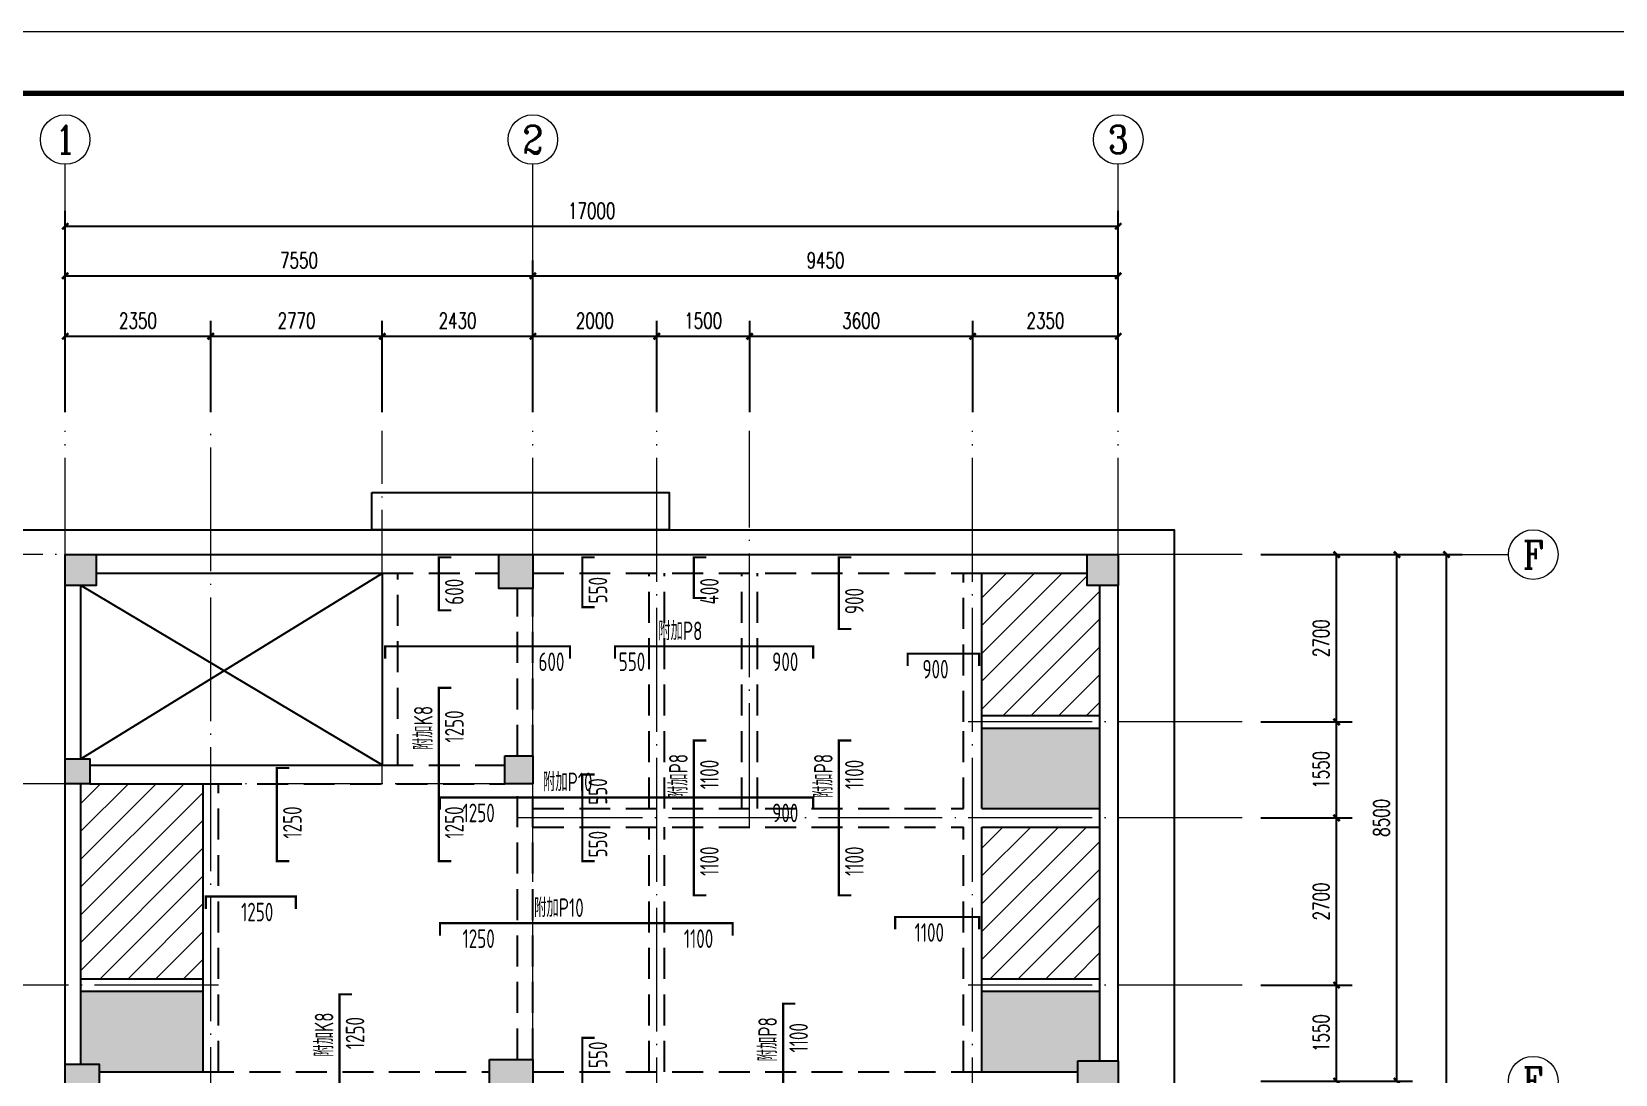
# Model space of a CAD drawing. Extents: x 3968514 to 5230306, y -516551 to -228246.
# Drawn here: x 4681114 to 4706680, y -449811 to -432979 of the extents above; entities that cross this region are included whole.
import ezdxf
from ezdxf.enums import TextEntityAlignment as Align

# ---------------------------------------------------------------- set-up
doc = ezdxf.new("R2010")
doc.units = 0
doc.header["$LTSCALE"] = 1000
doc.header["$MEASUREMENT"] = 0
for name, pattern in [('DASHED', [0.75, 0.5, -0.25]), ('DOTE', [2.42, 2, -0.2, 0.02, -0.2]), ('P_Dash1', [5, 4, -1])]:
    doc.linetypes.add(name, pattern=pattern)
for name, color, linetype, lineweight in [('AXIS', 3, 'Continuous', 15), ('AXIS_TEXT', 7, 'Continuous', 15), ('BEAM', 4, 'Continuous', 25), ('BEAM-DASHED', 4, 'P_Dash1', 25), ('COLUMN-HATCH', 251, 'Continuous', 25), ('DOTE', 1, 'DOTE', 9), ('FLOOR', 7, 'Continuous', 25), ('FLOOR-HATCH', 252, 'Continuous', 15), ('FLOOR-REIN-UP', 15, 'Continuous', 35), ('FLOOR-REIN-UP-DIM', 142, 'Continuous', 25), ('FLOOR-REIN-UP-TEXT', 7, 'Continuous', 25), ('FRAME', 3, 'Continuous', 18), ('PUB_DIM', 3, 'Continuous', 15)]:
    doc.layers.add(name, color=color, linetype=linetype, lineweight=lineweight)
doc.layers.add('COLUMN', color=9, linetype='Continuous')
doc.styles.add('_TCH_AXIS', font='COMPLEX', dxfattribs={"bigfont": 'GBCBIG'})
doc.styles.add('_TCH_DIM_T3', font='SIMPLEX.shx', dxfattribs={"width": 0.7, "bigfont": 'GBCBIG.shx'})
doc.styles.add('COMPLEX', font='COMPLEX')
doc.styles.add('Pkpmeng', font='Pkpmeng', dxfattribs={"bigfont": 'pkpmchn'})
doc.dimstyles.new('_TCH_ARCH&&100', dxfattribs={"dimtxt": 255, "dimasz": 100, "dimexe": 250, "dimexo": 300, "dimgap": 122.5, "dimtad": 1, "dimdec": 0, "dimzin": 0, "dimdsep": 46, "dimtxsty": '_TCH_DIM_T3', "dimblk": 'ARCHTICK', "dimcen": 0.09, "dimclrt": 7, "dimazin": 2, "dimtfac": 1, "dimtdec": 0, "dimtix": 1, "dimtmove": 2, "dimatfit": 3, "dimfxl": 150, "dimtolj": 1, "dimtzin": 0, "dimarcsym": 0})

# ---------------------------------------------------------------- blocks, each defined once
blk = doc.blocks.new('fydrter')
at = {"layer": 'FLOOR-HATCH'}
h = blk.add_hatch(dxfattribs=at)
h.set_pattern_fill('ANSI31', color=256, scale=100, style=0)
h.set_pattern_definition([(45, (4609227.85, -504201), (-224.5064, 224.5064), [])])
h.paths.add_polyline_path([(4642440, -495775), (4642640, -495775), (4642640, -493825), (4641765, -493825), (4640715, -493825), (4640715, -495975), (4642440, -495975)], flags=0)
h.paths.add_polyline_path([(4626240, -486625), (4627115, -486625), (4628165, -486625), (4628165, -484150), (4626240, -484150)], flags=0)
h.paths.add_polyline_path([(4626240, -483900), (4628165, -483900), (4628165, -481425), (4627115, -481425), (4626240, -481425)], flags=0)
h.paths.add_polyline_path([(4640715, -483900), (4642640, -483900), (4642640, -481425), (4641765, -481425), (4640715, -481425)], flags=0)
h.paths.add_polyline_path([(4626240, -469625), (4627115, -469625), (4628165, -469625), (4628165, -467150), (4626240, -467150)], flags=0)
h.paths.add_polyline_path([(4640740, -469625), (4641765, -469625), (4642640, -469625), (4642640, -467150), (4640740, -467150)], flags=0)
h.paths.add_polyline_path([(4626240, -466900), (4628165, -466900), (4628165, -464425), (4627115, -464425), (4626240, -464425)], flags=0)
h.paths.add_polyline_path([(4640740, -466900), (4642640, -466900), (4642640, -464425), (4641765, -464425), (4640740, -464425)], flags=0)
h.paths.add_polyline_path([(4626340, -457975), (4626190, -457975), (4626190, -461125), (4627115, -461125), (4628165, -461125), (4628165, -457975)], flags=0)
h.paths.add_polyline_path([(4640740, -461125), (4641765, -461125), (4642640, -461125), (4642640, -458675), (4641765, -458675), (4640740, -458675)], flags=0)
h.paths.add_polyline_path([(4642440, -454775), (4642440, -454575), (4640740, -454575), (4640740, -456875), (4641765, -456875), (4642640, -456875), (4642640, -454775)], flags=0)
h.paths.add_polyline_path([(4640715, -492125), (4641765, -492125), (4642640, -492125), (4642640, -489925), (4641765, -489925), (4640715, -489925)], flags=0)
h.paths.add_polyline_path([(4640715, -486625), (4641765, -486625), (4642640, -486625), (4642640, -484150), (4640715, -484150)], flags=0)
h.paths.add_polyline_path([(4640715, -478125), (4641765, -478125), (4642640, -478125), (4642640, -475650), (4640715, -475650)], flags=0)
h.paths.add_polyline_path([(4640715, -475400), (4642640, -475400), (4642640, -472925), (4641765, -472925), (4640715, -472925)], flags=0)
h.paths.add_polyline_path([(4626240, -478125), (4627115, -478125), (4628165, -478125), (4628165, -475650), (4626240, -475650)], flags=0)
h.paths.add_polyline_path([(4626240, -475400), (4628165, -475400), (4628165, -472925), (4627115, -472925), (4626240, -472925)], flags=0)
h = blk.add_hatch(dxfattribs=at)
h.set_pattern_fill('CROSS', color=256, scale=50, style=0)
h.set_pattern_definition([(0, (4609227.85, -504201), (317.5, 317.5), [158.75, -476.25]), (90, (4609307.22, -504280.38), (-317.5, 317.5), [158.75, -476.25])])
h.paths.add_polyline_path([(4640715, -493625), (4641765, -493625), (4642640, -493625), (4642640, -492425), (4641765, -492425), (4640715, -492425)], flags=0)
h.paths.add_polyline_path([(4626490, -488000), (4626490, -488125), (4627115, -488125), (4628165, -488125), (4628165, -486825), (4627115, -486825), (4626240, -486825), (4626240, -488000)], flags=0)
h.paths.add_polyline_path([(4626540, -480075), (4626240, -480075), (4626240, -481225), (4627115, -481225), (4628165, -481225), (4628165, -479925), (4627115, -479925), (4626540, -479925)], flags=0)
h.paths.add_polyline_path([(4642340, -480075), (4642340, -479925), (4641765, -479925), (4640715, -479925), (4640715, -481225), (4641765, -481225), (4642640, -481225), (4642640, -480075)], flags=0)
h.paths.add_polyline_path([(4626540, -479475), (4626540, -479625), (4627115, -479625), (4628165, -479625), (4628165, -478325), (4627115, -478325), (4626240, -478325), (4626240, -479475)], flags=0)
h.paths.add_polyline_path([(4642340, -479475), (4642640, -479475), (4642640, -478325), (4641765, -478325), (4640715, -478325), (4640715, -479625), (4641765, -479625), (4642340, -479625)], flags=0)
h.paths.add_polyline_path([(4626540, -471650), (4626240, -471650), (4626240, -472725), (4627115, -472725), (4628165, -472725), (4628165, -471425), (4627115, -471425), (4626540, -471425)], flags=0)
h.paths.add_polyline_path([(4642340, -471575), (4642340, -471425), (4641765, -471425), (4640715, -471425), (4640715, -472725), (4641765, -472725), (4642640, -472725), (4642640, -471575)], flags=0)
h.paths.add_polyline_path([(4626540, -471000), (4626540, -471125), (4627115, -471125), (4628165, -471125), (4628165, -469825), (4627115, -469825), (4626240, -469825), (4626240, -471000)], flags=0)
h.paths.add_polyline_path([(4642340, -470975), (4642640, -470975), (4642640, -469825), (4641765, -469825), (4640740, -469825), (4640740, -471125), (4641765, -471125), (4642340, -471125)], flags=0)
h.paths.add_polyline_path([(4626490, -463050), (4626240, -463050), (4626240, -464225), (4627115, -464225), (4628165, -464225), (4628165, -462925), (4627115, -462925), (4626490, -462925)], flags=0)
h.paths.add_polyline_path([(4642290, -463100), (4642290, -462925), (4641765, -462925), (4640740, -462925), (4640740, -464225), (4641765, -464225), (4642640, -464225), (4642640, -463100)], flags=0)
h.paths.add_polyline_path([(4626490, -462500), (4626490, -462625), (4627115, -462625), (4628165, -462625), (4628165, -461325), (4627115, -461325), (4626190, -461325), (4626190, -462500)], flags=0)
h.paths.add_polyline_path([(4642290, -462450), (4642640, -462450), (4642640, -461325), (4641765, -461325), (4640740, -461325), (4640740, -462625), (4641765, -462625), (4642290, -462625)], flags=0)
h.paths.add_polyline_path([(4640740, -458375), (4641765, -458375), (4642640, -458375), (4642640, -457075), (4641765, -457075), (4640740, -457075)], flags=0)
h.paths.add_polyline_path([(4642340, -487975), (4642640, -487975), (4642640, -486825), (4641765, -486825), (4640715, -486825), (4640715, -488125), (4641765, -488125), (4642340, -488125)], flags=0)
h.paths.add_polyline_path([(4642340, -488575), (4642340, -488425), (4641765, -488425), (4640715, -488425), (4640715, -489725), (4641765, -489725), (4642640, -489725), (4642640, -488575)], flags=0)
blk = doc.blocks.new('fygdrtests')
at = {"layer": 'FLOOR-REIN-UP', "linetype": 'Continuous', "ltscale": 0.001, "const_width": 35}
for points in [[(22944, 49026), (22744, 49026), (22744, 49881), (22944, 49881)], [(25262, 49076), (25062, 49076), (25062, 49881), (25262, 49881)], [(27062, 49226), (26862, 49226), (26862, 49881), (27062, 49881)], [(29402, 48726), (29202, 48726), (29202, 49881), (29402, 49881)], [(21877, 48246), (21877, 48446), (24862, 48446), (24862, 48246)], [(25587, 48246), (25587, 48446), (28787, 48446), (28787, 48246)], [(30312, 48126), (30312, 48326), (31467, 48326), (31467, 48126)], [(22944, 44976), (22744, 44976), (22744, 47776), (22944, 47776)], [(27062, 44426), (26862, 44426), (26862, 46926), (27062, 46926)], [(29402, 44426), (29202, 44426), (29202, 46926), (29402, 46926)], [(20330, 44976), (20130, 44976), (20130, 46481), (20330, 46481)], [(25262, 44976), (25062, 44976), (25062, 46376), (25262, 46376)], [(22762, 45806), (22762, 46006), (28787, 46006), (28787, 45806)], [(18982, 44206), (18982, 44406), (20437, 44406), (20437, 44206)], [(22762, 43776), (22762, 43976), (27487, 43976), (27487, 43776)], [(30112, 43876), (30112, 44076), (31467, 44076), (31467, 43876)], [(21342, 40026), (21142, 40026), (21142, 42826), (21342, 42826)], [(28502, 40176), (28302, 40176), (28302, 42676), (28502, 42676)], [(25262, 40726), (25062, 40726), (25062, 42126), (25262, 42126)]]:
    blk.add_lwpolyline(points, dxfattribs=at)
at = {"layer": 'FLOOR-REIN-UP-DIM', "style": 'Pkpmeng', "width": 0.7}
for s, p in [('600', (22994, 49326)), ('550', (25312, 49351)), ('900', (29452, 49176)), ('1250', (22994, 47151)), ('1100', (27112, 46376)), ('1100', (29452, 46376)), ('550', (25312, 46101)), ('1250', (20380, 45601)), ('1250', (22994, 45601)), ('550', (25312, 45251)), ('1100', (27112, 44976)), ('1100', (29452, 44976)), ('1250', (21392, 42201)), ('1100', (28552, 42126)), ('550', (25312, 41851))]:
    blk.add_text(s, height=300, rotation=90, dxfattribs=at).set_placement(p, align=Align.MIDDLE_CENTER)
blk.add_text('400', height=300, rotation=90, dxfattribs=at).set_placement((27112, 49546), align=Align.MIDDLE_RIGHT)
for s, p in [('600', (24562, 48196)), ('550', (25862, 48196)), ('900', (28337, 48196)), ('900', (30762, 48076)), ('1250', (23387, 45756)), ('900', (28337, 45756)), ('1250', (19812, 44156)), ('1100', (30662, 43826)), ('1250', (23387, 43726)), ('1100', (26937, 43726))]:
    blk.add_text(s, height=300, dxfattribs=at).set_placement(p, align=Align.MIDDLE_CENTER)
at = {"layer": 'FLOOR-REIN-UP-TEXT', "style": 'Pkpmeng', "width": 0.7}
for s, p in [('附加P8', (26285, 48694)), ('附加P10', (24424, 46256)), ('附加P10', (24282, 44226))]:
    blk.add_text(s, height=300, dxfattribs=at).set_placement(p, align=Align.MIDDLE_LEFT)
for s, p in [('附加K8', (22494, 46769)), ('附加P8', (26612, 45994)), ('附加P8', (28952, 45994)), ('附加K8', (20892, 41819)), ('附加P8', (28052, 41744))]:
    blk.add_text(s, height=300, rotation=90, dxfattribs=at).set_placement(p, align=Align.MIDDLE_LEFT)
blk = doc.blocks.new('A$C0B803521')
at = {"layer": 'FRAME', "lineweight": 18}
blk.add_line((-15943, 93652), (-100043, 93652), dxfattribs=at)
at = {"layer": 'FRAME', "lineweight": 140}
blk.add_line((-16943, 92652), (-97543, 92652), dxfattribs=at)
blk = doc.blocks.new('_AXISO')
blk.add_circle((0, 0), 0.5)
at = {"layer": 'AXIS_TEXT', "style": 'COMPLEX', "width": 1.041667}
blk.add_attdef('A', text='', height=0.56, dxfattribs=at).set_placement((-0.25, -0.28), (0.25, -0.28), align=Align.FIT)
blk = doc.blocks.new('_ArchTick')
at = {"color": 0, "linetype": 'ByBlock', "const_width": 0.4}
blk.add_lwpolyline([(-0.5, -0.5), (0.5, 0.5)], dxfattribs=at)
blk = doc.blocks.new('*D1344')
at = {"layer": 'AXIS', "color": 0, "lineweight": -2, "transparency": 16777216}
for p, q in [((0, 2300), (0, 5550)), ((17000, 2300), (17000, 5550)), ((0, 5300), (17000, 5300))]:
    blk.add_line(p, q, dxfattribs=at)
at = {"layer": 'Defpoints', "color": 0, "transparency": 16777216}
for p in [(17000, 5300), (0, 2000), (17000, 2000)]:
    blk.add_point(p, dxfattribs=at)
at = {"layer": 'AXIS', "color": 0, "lineweight": -2, "transparency": 16777216, "xscale": 100, "yscale": 100, "zscale": 100, "rotation": 180}
blk.add_blockref('_ArchTick', (0, 5300), dxfattribs=at)
at = {"layer": 'AXIS', "color": 0, "lineweight": -2, "transparency": 16777216, "xscale": 100, "yscale": 100, "zscale": 100}
blk.add_blockref('_ArchTick', (17000, 5300), dxfattribs=at)
at = {"layer": 'AXIS', "color": 7, "transparency": 16777216, "insert": (8500, 5550), "char_height": 255, "attachment_point": 5, "style": '_TCH_DIM_T3'}
blk.add_mtext('\\A1;17000', dxfattribs=at)
blk = doc.blocks.new('*D1345')
at = {"layer": 'AXIS', "color": 0, "lineweight": -2, "transparency": 16777216}
for p, q in [((0, 2300), (0, 4750)), ((7550, 2300), (7550, 4750)), ((0, 4500), (7550, 4500))]:
    blk.add_line(p, q, dxfattribs=at)
at = {"layer": 'Defpoints', "color": 0, "transparency": 16777216}
for p in [(7550, 4500), (0, 2000), (7550, 2000)]:
    blk.add_point(p, dxfattribs=at)
at = {"layer": 'AXIS', "color": 0, "lineweight": -2, "transparency": 16777216, "xscale": 100, "yscale": 100, "zscale": 100, "rotation": 180}
blk.add_blockref('_ArchTick', (0, 4500), dxfattribs=at)
at = {"layer": 'AXIS', "color": 0, "lineweight": -2, "transparency": 16777216, "xscale": 100, "yscale": 100, "zscale": 100}
blk.add_blockref('_ArchTick', (7550, 4500), dxfattribs=at)
at = {"layer": 'AXIS', "color": 7, "transparency": 16777216, "insert": (3775, 4750), "char_height": 255, "attachment_point": 5, "style": '_TCH_DIM_T3'}
blk.add_mtext('\\A1;7550', dxfattribs=at)
blk = doc.blocks.new('*D1346')
at = {"layer": 'AXIS', "color": 0, "lineweight": -2, "transparency": 16777216}
for p, q in [((7550, 2300), (7550, 4750)), ((17000, 2300), (17000, 4750)), ((7550, 4500), (17000, 4500))]:
    blk.add_line(p, q, dxfattribs=at)
at = {"layer": 'Defpoints', "color": 0, "transparency": 16777216}
for p in [(17000, 4500), (7550, 2000), (17000, 2000)]:
    blk.add_point(p, dxfattribs=at)
at = {"layer": 'AXIS', "color": 0, "lineweight": -2, "transparency": 16777216, "xscale": 100, "yscale": 100, "zscale": 100, "rotation": 180}
blk.add_blockref('_ArchTick', (7550, 4500), dxfattribs=at)
at = {"layer": 'AXIS', "color": 0, "lineweight": -2, "transparency": 16777216, "xscale": 100, "yscale": 100, "zscale": 100}
blk.add_blockref('_ArchTick', (17000, 4500), dxfattribs=at)
at = {"layer": 'AXIS', "color": 7, "transparency": 16777216, "insert": (12275, 4750), "char_height": 255, "attachment_point": 5, "style": '_TCH_DIM_T3'}
blk.add_mtext('\\A1;9450', dxfattribs=at)
blk = doc.blocks.new('*D1347')
at = {"layer": 'AXIS', "color": 0, "lineweight": -2, "transparency": 16777216}
for p, q in [((19300, 0), (22550, 0)), ((22300, -42000), (22300, 0)), ((19300, -42000), (22550, -42000))]:
    blk.add_line(p, q, dxfattribs=at)
at = {"layer": 'Defpoints', "color": 0, "transparency": 16777216}
for p in [(19000, 0), (22300, 0), (19000, -42000)]:
    blk.add_point(p, dxfattribs=at)
at = {"layer": 'AXIS', "color": 0, "lineweight": -2, "transparency": 16777216, "xscale": 100, "yscale": 100, "zscale": 100}
for p, rotation in [((22300, 0), 90), ((22300, -42000), 270)]:
    blk.add_blockref('_ArchTick', p, dxfattribs=dict(at, rotation=rotation))
at = {"layer": 'AXIS', "color": 7, "transparency": 16777216, "insert": (22050, -21000), "char_height": 255, "attachment_point": 5, "rotation": 90, "style": '_TCH_DIM_T3'}
blk.add_mtext('\\A1;42000', dxfattribs=at)
blk = doc.blocks.new('*D1352')
at = {"layer": 'AXIS', "color": 0, "lineweight": -2, "transparency": 16777216}
for p, q in [((19300, 0), (21750, 0)), ((21500, -8500), (21500, 0)), ((19300, -8500), (21750, -8500))]:
    blk.add_line(p, q, dxfattribs=at)
at = {"layer": 'Defpoints', "color": 0, "transparency": 16777216}
for p in [(19000, 0), (21500, 0), (19000, -8500)]:
    blk.add_point(p, dxfattribs=at)
at = {"layer": 'AXIS', "color": 0, "lineweight": -2, "transparency": 16777216, "xscale": 100, "yscale": 100, "zscale": 100}
for p, rotation in [((21500, 0), 90), ((21500, -8500), 270)]:
    blk.add_blockref('_ArchTick', p, dxfattribs=dict(at, rotation=rotation))
at = {"layer": 'AXIS', "color": 7, "transparency": 16777216, "insert": (21250, -4250), "char_height": 255, "attachment_point": 5, "rotation": 90, "style": '_TCH_DIM_T3'}
blk.add_mtext('\\A1;8500', dxfattribs=at)
blk = doc.blocks.new('fyhdgtdfese')
at = {"layer": 'COLUMN-HATCH'}
for points in [[(5484914, -348071), (5485414, -348071), (5485414, -348571), (5484914, -348571)], [(5491914, -348071), (5492464, -348071), (5492464, -348621), (5491914, -348621)], [(5501414, -348071), (5501914, -348071), (5501914, -348571), (5501414, -348571)], [(5484914, -351371), (5485314, -351371), (5485314, -351771), (5484914, -351771)], [(5492014, -351321), (5492464, -351321), (5492464, -351771), (5492014, -351771)], [(5484914, -356296), (5485464, -356296), (5485464, -356846), (5484914, -356846)], [(5491764, -356221), (5492464, -356221), (5492464, -356921), (5491764, -356921)], [(5501264, -356246), (5501914, -356246), (5501914, -356896), (5501264, -356896)]]:
    blk.add_hatch(color=256, dxfattribs=at).paths.add_polyline_path(points, flags=0)
for points in [[(5489864, -347071), (5494664, -347071), (5494664, -347671), (5489864, -347671)], [(5484014, -347671), (5502814, -347671), (5502814, -390471), (5484014, -390471)]]:
    blk.add_lwpolyline(points, close=True)
at = {"layer": 'BEAM'}
for p, q in [((5485414, -348071), (5491914, -348071)), ((5492464, -348071), (5501414, -348071)), ((5485414, -348371), (5490034, -348371)), ((5490034, -351471), (5490034, -348371)), ((5499564, -348371), (5501414, -348371)), ((5499714, -350771), (5499714, -348371)), ((5484914, -351371), (5484914, -348571)), ((5485164, -351371), (5485164, -348571)), ((5501614, -356246), (5501614, -348571)), ((5501914, -356246), (5501914, -348571)), ((5499714, -350671), (5501614, -350671)), ((5499714, -352171), (5499714, -350771)), ((5499714, -350871), (5501614, -350871)), ((5485314, -351471), (5490034, -351471)), ((5484914, -356296), (5484914, -351771)), ((5485164, -356296), (5485164, -351771)), ((5485314, -351771), (5487264, -351771)), ((5487139, -356421), (5487139, -351771)), ((5499714, -352171), (5500739, -352171)), ((5500739, -352171), (5501614, -352171)), ((5499714, -352471), (5500739, -352471)), ((5499714, -356421), (5499714, -352471)), ((5500739, -352471), (5501614, -352471)), ((5485164, -354921), (5487139, -354921)), ((5499714, -354921), (5501614, -354921)), ((5485164, -355121), (5487139, -355121)), ((5499714, -355121), (5501614, -355121)), ((5485464, -356421), (5487389, -356421)), ((5499414, -356421), (5501264, -356421))]:
    blk.add_line(p, q, dxfattribs=at)
at = {"layer": 'BEAM-DASHED', "linetype": 'DASHED'}
for p, q in [((5490034, -348371), (5491914, -348371)), ((5490284, -351471), (5490284, -348371)), ((5492464, -348371), (5499564, -348371)), ((5494339, -352171), (5494339, -348371)), ((5494589, -352171), (5494589, -348371)), ((5495839, -352171), (5495839, -348371)), ((5496089, -352171), (5496089, -348371)), ((5499414, -350771), (5499414, -348371)), ((5492214, -351321), (5492214, -348621)), ((5492464, -351321), (5492464, -348621)), ((5499414, -352171), (5499414, -350771)), ((5490034, -351471), (5492014, -351471)), ((5487264, -351771), (5492014, -351771)), ((5487389, -356421), (5487389, -351771)), ((5492214, -356221), (5492214, -351771)), ((5492464, -356221), (5492464, -351771)), ((5492464, -352171), (5499414, -352171)), ((5492464, -352471), (5499414, -352471)), ((5494339, -356421), (5494339, -352471)), ((5494589, -356421), (5494589, -352471)), ((5499414, -356421), (5499414, -352471)), ((5487139, -356421), (5491764, -356421)), ((5492464, -356421), (5499714, -356421))]:
    blk.add_line(p, q, dxfattribs=at)
at = {"layer": 'COLUMN'}
for points in [[(5484914, -348071), (5485414, -348071), (5485414, -348571), (5484914, -348571), (5484914, -348071)], [(5491914, -348071), (5492464, -348071), (5492464, -348621), (5491914, -348621), (5491914, -348071)], [(5501414, -348071), (5501914, -348071), (5501914, -348571), (5501414, -348571), (5501414, -348071)], [(5484914, -351371), (5485314, -351371), (5485314, -351771), (5484914, -351771), (5484914, -351371)], [(5492014, -351321), (5492464, -351321), (5492464, -351771), (5492014, -351771), (5492014, -351321)], [(5484914, -356296), (5485464, -356296), (5485464, -356846), (5484914, -356846), (5484914, -356296)], [(5491764, -356221), (5492464, -356221), (5492464, -356921), (5491764, -356921), (5491764, -356221)], [(5501264, -356246), (5501914, -356246), (5501914, -356896), (5501264, -356896), (5501264, -356246)]]:
    blk.add_lwpolyline(points, dxfattribs=at)
at = {"layer": 'FLOOR'}
for p, q in [((5485164, -351371), (5490034, -348371)), ((5490034, -351471), (5485164, -348571))]:
    blk.add_line(p, q, dxfattribs=at)
blk = doc.blocks.new('*D1162')
at = {"layer": 'Defpoints', "color": 0, "transparency": 16777216}
for p in [(4684005, -437896), (4681655, -439421), (4684005, -439421)]:
    blk.add_point(p, dxfattribs=at)
at = {"layer": 'PUB_DIM', "color": 0, "lineweight": -2, "transparency": 16777216}
for p, q in [((4681655, -439121), (4681655, -437646)), ((4684005, -439121), (4684005, -437646)), ((4681655, -437896), (4684005, -437896))]:
    blk.add_line(p, q, dxfattribs=at)
at = {"layer": 'PUB_DIM', "color": 0, "lineweight": -2, "transparency": 16777216, "xscale": 100, "yscale": 100, "zscale": 100, "rotation": 180}
blk.add_blockref('_ArchTick', (4681655, -437896), dxfattribs=at)
at = {"layer": 'PUB_DIM', "color": 0, "lineweight": -2, "transparency": 16777216, "xscale": 100, "yscale": 100, "zscale": 100}
blk.add_blockref('_ArchTick', (4684005, -437896), dxfattribs=at)
at = {"layer": 'PUB_DIM', "color": 7, "transparency": 16777216, "insert": (4682830, -437646), "char_height": 255, "attachment_point": 5, "style": '_TCH_DIM_T3'}
blk.add_mtext('\\A1;2350', dxfattribs=at)
blk = doc.blocks.new('*D1163')
at = {"layer": 'Defpoints', "color": 0, "transparency": 16777216}
for p in [(4686775, -437896), (4684005, -439421), (4686775, -439421)]:
    blk.add_point(p, dxfattribs=at)
at = {"layer": 'PUB_DIM', "color": 0, "lineweight": -2, "transparency": 16777216}
for p, q in [((4684005, -439121), (4684005, -437646)), ((4686775, -439121), (4686775, -437646)), ((4684005, -437896), (4686775, -437896))]:
    blk.add_line(p, q, dxfattribs=at)
at = {"layer": 'PUB_DIM', "color": 0, "lineweight": -2, "transparency": 16777216, "xscale": 100, "yscale": 100, "zscale": 100, "rotation": 180}
blk.add_blockref('_ArchTick', (4684005, -437896), dxfattribs=at)
at = {"layer": 'PUB_DIM', "color": 0, "lineweight": -2, "transparency": 16777216, "xscale": 100, "yscale": 100, "zscale": 100}
blk.add_blockref('_ArchTick', (4686775, -437896), dxfattribs=at)
at = {"layer": 'PUB_DIM', "color": 7, "transparency": 16777216, "insert": (4685390, -437646), "char_height": 255, "attachment_point": 5, "style": '_TCH_DIM_T3'}
blk.add_mtext('\\A1;2770', dxfattribs=at)
blk = doc.blocks.new('*D1164')
at = {"layer": 'Defpoints', "color": 0, "transparency": 16777216}
for p in [(4689205, -437896), (4686775, -439421), (4689205, -439421)]:
    blk.add_point(p, dxfattribs=at)
at = {"layer": 'PUB_DIM', "color": 0, "lineweight": -2, "transparency": 16777216}
for p, q in [((4686775, -439121), (4686775, -437646)), ((4689205, -439121), (4689205, -437646)), ((4686775, -437896), (4689205, -437896))]:
    blk.add_line(p, q, dxfattribs=at)
at = {"layer": 'PUB_DIM', "color": 0, "lineweight": -2, "transparency": 16777216, "xscale": 100, "yscale": 100, "zscale": 100, "rotation": 180}
blk.add_blockref('_ArchTick', (4686775, -437896), dxfattribs=at)
at = {"layer": 'PUB_DIM', "color": 0, "lineweight": -2, "transparency": 16777216, "xscale": 100, "yscale": 100, "zscale": 100}
blk.add_blockref('_ArchTick', (4689205, -437896), dxfattribs=at)
at = {"layer": 'PUB_DIM', "color": 7, "transparency": 16777216, "insert": (4687990, -437646), "char_height": 255, "attachment_point": 5, "style": '_TCH_DIM_T3'}
blk.add_mtext('\\A1;2430', dxfattribs=at)
blk = doc.blocks.new('*D1165')
at = {"layer": 'Defpoints', "color": 0, "transparency": 16777216}
for p in [(4691205, -437896), (4689205, -439421), (4691205, -439421)]:
    blk.add_point(p, dxfattribs=at)
at = {"layer": 'PUB_DIM', "color": 0, "lineweight": -2, "transparency": 16777216}
for p, q in [((4689205, -439121), (4689205, -437646)), ((4691205, -439121), (4691205, -437646)), ((4689205, -437896), (4691205, -437896))]:
    blk.add_line(p, q, dxfattribs=at)
at = {"layer": 'PUB_DIM', "color": 0, "lineweight": -2, "transparency": 16777216, "xscale": 100, "yscale": 100, "zscale": 100, "rotation": 180}
blk.add_blockref('_ArchTick', (4689205, -437896), dxfattribs=at)
at = {"layer": 'PUB_DIM', "color": 0, "lineweight": -2, "transparency": 16777216, "xscale": 100, "yscale": 100, "zscale": 100}
blk.add_blockref('_ArchTick', (4691205, -437896), dxfattribs=at)
at = {"layer": 'PUB_DIM', "color": 7, "transparency": 16777216, "insert": (4690205, -437646), "char_height": 255, "attachment_point": 5, "style": '_TCH_DIM_T3'}
blk.add_mtext('\\A1;2000', dxfattribs=at)
blk = doc.blocks.new('*D1166')
at = {"layer": 'Defpoints', "color": 0, "transparency": 16777216}
for p in [(4692705, -437896), (4691205, -439421), (4692705, -439421)]:
    blk.add_point(p, dxfattribs=at)
at = {"layer": 'PUB_DIM', "color": 0, "lineweight": -2, "transparency": 16777216}
for p, q in [((4691205, -439121), (4691205, -437646)), ((4692705, -439121), (4692705, -437646)), ((4691205, -437896), (4692705, -437896))]:
    blk.add_line(p, q, dxfattribs=at)
at = {"layer": 'PUB_DIM', "color": 0, "lineweight": -2, "transparency": 16777216, "xscale": 100, "yscale": 100, "zscale": 100, "rotation": 180}
blk.add_blockref('_ArchTick', (4691205, -437896), dxfattribs=at)
at = {"layer": 'PUB_DIM', "color": 0, "lineweight": -2, "transparency": 16777216, "xscale": 100, "yscale": 100, "zscale": 100}
blk.add_blockref('_ArchTick', (4692705, -437896), dxfattribs=at)
at = {"layer": 'PUB_DIM', "color": 7, "transparency": 16777216, "insert": (4691955, -437646), "char_height": 255, "attachment_point": 5, "style": '_TCH_DIM_T3'}
blk.add_mtext('\\A1;1500', dxfattribs=at)
blk = doc.blocks.new('*D1167')
at = {"layer": 'Defpoints', "color": 0, "transparency": 16777216}
for p in [(4696305, -437896), (4692705, -439421), (4696305, -439421)]:
    blk.add_point(p, dxfattribs=at)
at = {"layer": 'PUB_DIM', "color": 0, "lineweight": -2, "transparency": 16777216}
for p, q in [((4692705, -439121), (4692705, -437646)), ((4696305, -439121), (4696305, -437646)), ((4692705, -437896), (4696305, -437896))]:
    blk.add_line(p, q, dxfattribs=at)
at = {"layer": 'PUB_DIM', "color": 0, "lineweight": -2, "transparency": 16777216, "xscale": 100, "yscale": 100, "zscale": 100, "rotation": 180}
blk.add_blockref('_ArchTick', (4692705, -437896), dxfattribs=at)
at = {"layer": 'PUB_DIM', "color": 0, "lineweight": -2, "transparency": 16777216, "xscale": 100, "yscale": 100, "zscale": 100}
blk.add_blockref('_ArchTick', (4696305, -437896), dxfattribs=at)
at = {"layer": 'PUB_DIM', "color": 7, "transparency": 16777216, "insert": (4694505, -437646), "char_height": 255, "attachment_point": 5, "style": '_TCH_DIM_T3'}
blk.add_mtext('\\A1;3600', dxfattribs=at)
blk = doc.blocks.new('*D1168')
at = {"layer": 'Defpoints', "color": 0, "transparency": 16777216}
for p in [(4698655, -437896), (4696305, -439421), (4698655, -439421)]:
    blk.add_point(p, dxfattribs=at)
at = {"layer": 'PUB_DIM', "color": 0, "lineweight": -2, "transparency": 16777216}
for p, q in [((4696305, -439121), (4696305, -437646)), ((4698655, -439121), (4698655, -437646)), ((4696305, -437896), (4698655, -437896))]:
    blk.add_line(p, q, dxfattribs=at)
at = {"layer": 'PUB_DIM', "color": 0, "lineweight": -2, "transparency": 16777216, "xscale": 100, "yscale": 100, "zscale": 100, "rotation": 180}
blk.add_blockref('_ArchTick', (4696305, -437896), dxfattribs=at)
at = {"layer": 'PUB_DIM', "color": 0, "lineweight": -2, "transparency": 16777216, "xscale": 100, "yscale": 100, "zscale": 100}
blk.add_blockref('_ArchTick', (4698655, -437896), dxfattribs=at)
at = {"layer": 'PUB_DIM', "color": 7, "transparency": 16777216, "insert": (4697480, -437646), "char_height": 255, "attachment_point": 5, "style": '_TCH_DIM_T3'}
blk.add_mtext('\\A1;2350', dxfattribs=at)
blk = doc.blocks.new('*D1184')
at = {"layer": 'Defpoints', "color": 0, "transparency": 16777216}
for p in [(4700655, -448371), (4702180, -448371), (4700655, -449921)]:
    blk.add_point(p, dxfattribs=at)
at = {"layer": 'PUB_DIM', "color": 0, "lineweight": -2, "transparency": 16777216}
for p, q in [((4700955, -448371), (4702430, -448371)), ((4702180, -449921), (4702180, -448371)), ((4700955, -449921), (4702430, -449921))]:
    blk.add_line(p, q, dxfattribs=at)
at = {"layer": 'PUB_DIM', "color": 0, "lineweight": -2, "transparency": 16777216, "xscale": 100, "yscale": 100, "zscale": 100}
for p, rotation in [((4702180, -448371), 90), ((4702180, -449921), 270)]:
    blk.add_blockref('_ArchTick', p, dxfattribs=dict(at, rotation=rotation))
at = {"layer": 'PUB_DIM', "color": 7, "transparency": 16777216, "insert": (4701930, -449146), "char_height": 255, "attachment_point": 5, "rotation": 90, "style": '_TCH_DIM_T3'}
blk.add_mtext('\\A1;1550', dxfattribs=at)
blk = doc.blocks.new('*D1185')
at = {"layer": 'Defpoints', "color": 0, "transparency": 16777216}
for p in [(4700655, -445671), (4702180, -445671), (4700655, -448371)]:
    blk.add_point(p, dxfattribs=at)
at = {"layer": 'PUB_DIM', "color": 0, "lineweight": -2, "transparency": 16777216}
for p, q in [((4700955, -445671), (4702430, -445671)), ((4702180, -448371), (4702180, -445671)), ((4700955, -448371), (4702430, -448371))]:
    blk.add_line(p, q, dxfattribs=at)
at = {"layer": 'PUB_DIM', "color": 0, "lineweight": -2, "transparency": 16777216, "xscale": 100, "yscale": 100, "zscale": 100}
for p, rotation in [((4702180, -445671), 90), ((4702180, -448371), 270)]:
    blk.add_blockref('_ArchTick', p, dxfattribs=dict(at, rotation=rotation))
at = {"layer": 'PUB_DIM', "color": 7, "transparency": 16777216, "insert": (4701930, -447021), "char_height": 255, "attachment_point": 5, "rotation": 90, "style": '_TCH_DIM_T3'}
blk.add_mtext('\\A1;2700', dxfattribs=at)
blk = doc.blocks.new('*D1186')
at = {"layer": 'Defpoints', "color": 0, "transparency": 16777216}
for p in [(4700655, -444121), (4702180, -444121), (4700655, -445671)]:
    blk.add_point(p, dxfattribs=at)
at = {"layer": 'PUB_DIM', "color": 0, "lineweight": -2, "transparency": 16777216}
for p, q in [((4700955, -444121), (4702430, -444121)), ((4702180, -445671), (4702180, -444121)), ((4700955, -445671), (4702430, -445671))]:
    blk.add_line(p, q, dxfattribs=at)
at = {"layer": 'PUB_DIM', "color": 0, "lineweight": -2, "transparency": 16777216, "xscale": 100, "yscale": 100, "zscale": 100}
for p, rotation in [((4702180, -444121), 90), ((4702180, -445671), 270)]:
    blk.add_blockref('_ArchTick', p, dxfattribs=dict(at, rotation=rotation))
at = {"layer": 'PUB_DIM', "color": 7, "transparency": 16777216, "insert": (4701930, -444896), "char_height": 255, "attachment_point": 5, "rotation": 90, "style": '_TCH_DIM_T3'}
blk.add_mtext('\\A1;1550', dxfattribs=at)
blk = doc.blocks.new('*D1187')
at = {"layer": 'Defpoints', "color": 0, "transparency": 16777216}
for p in [(4700655, -441421), (4702180, -441421), (4700655, -444121)]:
    blk.add_point(p, dxfattribs=at)
at = {"layer": 'PUB_DIM', "color": 0, "lineweight": -2, "transparency": 16777216}
for p, q in [((4700955, -441421), (4702430, -441421)), ((4702180, -444121), (4702180, -441421)), ((4700955, -444121), (4702430, -444121))]:
    blk.add_line(p, q, dxfattribs=at)
at = {"layer": 'PUB_DIM', "color": 0, "lineweight": -2, "transparency": 16777216, "xscale": 100, "yscale": 100, "zscale": 100}
for p, rotation in [((4702180, -441421), 90), ((4702180, -444121), 270)]:
    blk.add_blockref('_ArchTick', p, dxfattribs=dict(at, rotation=rotation))
at = {"layer": 'PUB_DIM', "color": 7, "transparency": 16777216, "insert": (4701930, -442771), "char_height": 255, "attachment_point": 5, "rotation": 90, "style": '_TCH_DIM_T3'}
blk.add_mtext('\\A1;2700', dxfattribs=at)
blk = doc.blocks.new('A$Cbcbeac01')
at = {"layer": 'AXIS'}
for p, q in [((0, 2300), (0, 6300)), ((7550, 2300), (7550, 6300)), ((17000, 2300), (17000, 6300)), ((19300, 0), (23300, 0))]:
    blk.add_line(p, q, dxfattribs=at)
at = {"layer": 'DOTE'}
for p, q in [((0, -44000), (0, 2000)), ((7550, -44000), (7550, 2000)), ((17000, -44000), (17000, 2000)), ((19000, 0), (-2000, 0))]:
    blk.add_line(p, q, dxfattribs=at)
at = {"layer": 'AXIS'}
ref = blk.add_blockref('_AXISO', (0, 6700), dxfattribs=dict(at, xscale=800, yscale=800, zscale=800))
ref.add_attrib('A', '1', dxfattribs={"layer": 'AXIS_TEXT', "height": 449.3, "style": '_TCH_AXIS', "width": 1.736434}).set_placement((-167.2, 6475.4), (167.2, 6475.4), align=Align.FIT)
ref = blk.add_blockref('_AXISO', (7550, 6700), dxfattribs=dict(at, xscale=800, yscale=800, zscale=800))
ref.add_attrib('A', '2', dxfattribs={"layer": 'AXIS_TEXT', "height": 451.1, "style": '_TCH_AXIS', "width": 1.103448}).set_placement((7384.1, 6474.5), (7715.9, 6474.5), align=Align.FIT)
ref = blk.add_blockref('_AXISO', (17000, 6700), dxfattribs=dict(at, xscale=800, yscale=800, zscale=800))
ref.add_attrib('A', '3', dxfattribs={"layer": 'AXIS_TEXT', "height": 453.8, "style": '_TCH_AXIS', "width": 1.084746}).set_placement((16835.9, 6473.1), (17164.1, 6473.1), align=Align.FIT)
ref = blk.add_blockref('_AXISO', (23700, 0), dxfattribs=dict(at, xscale=800, yscale=800, zscale=800))
ref.add_attrib('A', 'F', dxfattribs={"layer": 'AXIS_TEXT', "height": 448.3, "style": '_TCH_AXIS', "width": 0.982456}).set_placement((23532.2, -224.2), (23867.8, -224.2), align=Align.FIT)
ref = blk.add_blockref('_AXISO', (23700, -8500), dxfattribs=dict(at, xscale=800, yscale=800, zscale=800))
ref.add_attrib('A', 'E', dxfattribs={"layer": 'AXIS_TEXT', "height": 448.3, "style": '_TCH_AXIS', "width": 0.982456}).set_placement((23532.2, -8724.2), (23867.8, -8724.2), align=Align.FIT)
for p1, p2, distance, picture, middle in [((0, 2000), (17000, 2000), 3300, '*D1344', (8500, 5550)), ((0, 2000), (7550, 2000), 2500, '*D1345', (3775, 4750)), ((7550, 2000), (17000, 2000), 2500, '*D1346', (12275, 4750)), ((19000, -42000), (19000, 0), -3300, '*D1347', (22050, -21000)), ((19000, -8500), (19000, 0), -2500, '*D1352', (21250, -4250))]:
    dim = blk.add_aligned_dim(p1=p1, p2=p2, distance=distance, dimstyle='_TCH_ARCH&&100', dxfattribs=at)
    dim.commit()
    dim.dimension.update_dxf_attribs({"geometry": picture, "text_midpoint": middle})

msp = doc.modelspace()

# ---------------------------------------------------------------- linework, layer by layer
at = {"layer": 'DOTE'}
for p, q in [((4684004.83494, -475570.60786, -0.30417), (4684004.83494, -439420.60786, -0.30417)), ((4686774.83494, -445120.60786, -0.30417), (4686774.83494, -439420.60786, -0.30417)), ((4691204.83494, -485420.60786, -0.30417), (4691204.83494, -439420.60786, -0.30417)), ((4692704.83494, -445820.60786, -0.30417), (4692704.83494, -439420.60786, -0.30417)), ((4696304.83494, -485420.60786, -0.30417), (4696304.83494, -439420.60786, -0.30417)), ((4700654.83494, -444120.60786, -0.30417), (4696154.83494, -444120.60786, -0.30417)), ((4689204.83494, -445120.60786, -0.30417), (4679654.83494, -445120.60786, -0.30417)), ((4700654.83494, -445670.60786, -0.30417), (4688954.83494, -445670.60786, -0.30417)), ((4684129.83494, -448370.60786, -0.30417), (4679654.83494, -448370.60786, -0.30417)), ((4700654.83494, -448370.60786, -0.30417), (4696154.83494, -448370.60786, -0.30417))]:
    msp.add_line(p, q, dxfattribs=at)

# ---------------------------------------------------------------- block references
for name, p in [('A$C0B803521', (4768163.98699, -526631.20711)), ('A$Cbcbeac01', (4681654.83494, -441420.60786, -0.30417)), ('fyhdgtdfese', (-803258.72581, -93349.16743, -0.30417)), ('fygdrtests', (4664942.83494, -491346.60786, -0.30417)), ('fydrter', (55714.98904, 12854.39879, -0.30417))]:
    msp.add_blockref(name, p)

# ---------------------------------------------------------------- dimensions: what is measured, and where the dimension line sits
at = {"layer": 'PUB_DIM'}
for p1, p2, distance, picture, middle in [((4681654.83494, -439420.60786), (4684004.83494, -439420.60786), 1525, '*D1162', (4682829.83494, -437645.60786)), ((4684004.83494, -439420.60786), (4686774.83494, -439420.60786), 1525, '*D1163', (4685389.83494, -437645.60786)), ((4686774.83494, -439420.60786), (4689204.83494, -439420.60786), 1525, '*D1164', (4687989.83494, -437645.60786)), ((4689204.83494, -439420.60786), (4691204.83494, -439420.60786), 1525, '*D1165', (4690204.83494, -437645.60786)), ((4691204.83494, -439420.60786), (4692704.83494, -439420.60786), 1525, '*D1166', (4691954.83494, -437645.60786)), ((4692704.83494, -439420.60786), (4696304.83494, -439420.60786), 1525, '*D1167', (4694504.83494, -437645.60786)), ((4696304.83494, -439420.60786), (4698654.83494, -439420.60786), 1525, '*D1168', (4697479.83494, -437645.60786)), ((4700654.83494, -444120.60786), (4700654.83494, -441420.60786), -1525, '*D1187', (4701929.83494, -442770.60786)), ((4700654.83494, -445670.60786), (4700654.83494, -444120.60786), -1525, '*D1186', (4701929.83494, -444895.60786)), ((4700654.83494, -448370.60786), (4700654.83494, -445670.60786), -1525, '*D1185', (4701929.83494, -447020.60786)), ((4700654.83494, -449920.60786), (4700654.83494, -448370.60786), -1525, '*D1184', (4701929.83494, -449145.60786))]:
    dim = msp.add_aligned_dim(p1=p1, p2=p2, distance=distance, dimstyle='_TCH_ARCH&&100', dxfattribs=at)
    dim.commit()
    dim.dimension.update_dxf_attribs({"geometry": picture, "text_midpoint": middle})

doc.saveas('drawing.dxf')
